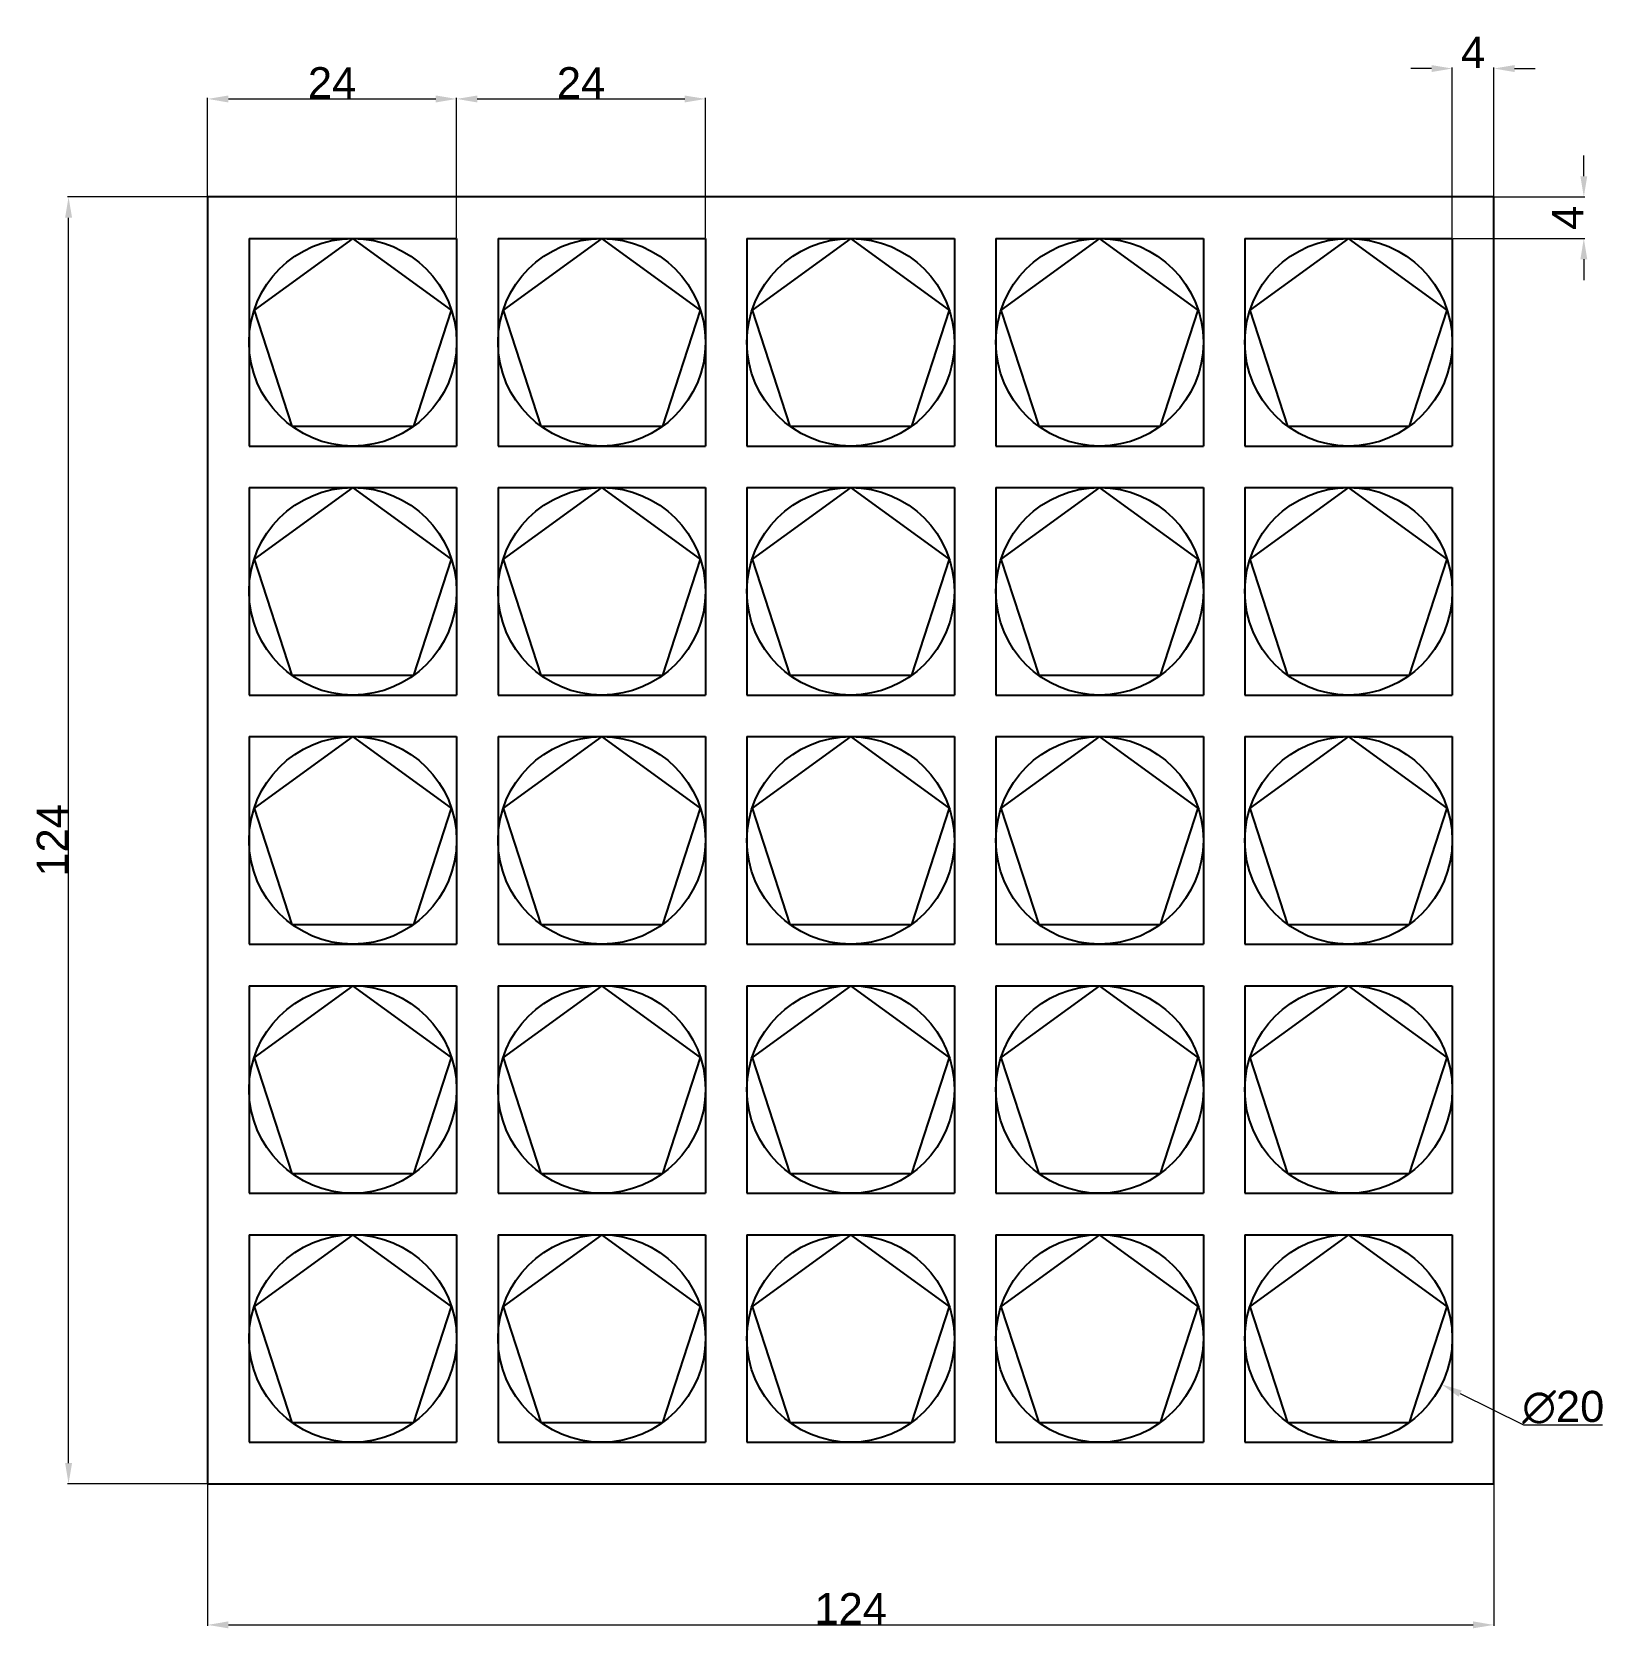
# Model space of a CAD drawing. Header units: millimetres. Extents: x -17 to 135, y -14 to 140.
import ezdxf

# ---------------------------------------------------------------- set-up
doc = ezdxf.new("R2010")
doc.units = ezdxf.units.MM
doc.header["$MEASUREMENT"] = 0
doc.layers.add('AM_5', color=3, linetype='Continuous', lineweight=15)
doc.styles.get("Standard").update_dxf_attribs({"font": 'arial.ttf'})
doc.dimstyles.new('AM_ANSI$0', dxfattribs={"dimtxt": 3, "dimasz": 2, "dimexe": 0.1, "dimexo": 0.05, "dimgap": 0.06, "dimtad": 1, "dimtoh": 1, "dimdec": 3, "dimzin": 9, "dimdsep": 46, "dimtxsty": 'Standard', "dimcen": 0, "dimclrd": 256, "dimclre": 256, "dimclrt": 2, "dimadec": 0, "dimazin": 2, "dimtp": 0.1, "dimtm": 0.1, "dimtfac": 0.71, "dimtdec": 3, "dimtofl": 0, "dimtmove": 0, "dimatfit": 3, "dimfxl": 1, "dimtolj": 1, "dimtzin": 7, "dimlwd": -1, "dimlwe": -1, "dimarcsym": 1})
doc.dimstyles.new('AM_ANSI$3', dxfattribs={"dimtxt": 3, "dimasz": 2, "dimexe": 0.1, "dimexo": 0.05, "dimgap": 0.06, "dimtad": 1, "dimtoh": 1, "dimdec": 3, "dimzin": 9, "dimdsep": 46, "dimtxsty": 'Standard', "dimcen": 0, "dimclrd": 256, "dimclre": 256, "dimclrt": 2, "dimadec": 0, "dimazin": 2, "dimtp": 0.1, "dimtm": 0.1, "dimtfac": 0.71, "dimtdec": 3, "dimtofl": 0, "dimtmove": 0, "dimatfit": 0, "dimfxl": 1, "dimtolj": 1, "dimtzin": 7, "dimlwd": -1, "dimlwe": -1, "dimarcsym": 1})

# ---------------------------------------------------------------- blocks, each defined once
blk = doc.blocks.new('*D12')
at = {"layer": 'AM_5', "transparency": 16777216}
for p, q in [((-0.05, 124), (-13.51, 124)), ((-13.41, 2), (-13.41, 122)), ((-0.05, 0), (-13.51, 0))]:
    blk.add_line(p, q, dxfattribs=at)
for points in [[(-13.74, 122), (-13.07, 122), (-13.41, 124)], [(-13.74, 2), (-13.07, 2), (-13.41, 0)]]:
    blk.add_solid(points, dxfattribs=at)
at = {"layer": 'Defpoints', "color": 0, "transparency": 16777216}
for p in [(-13.41, 124), (0, 124), (0, 0)]:
    blk.add_point(p, dxfattribs=at)
at = {"layer": 'AM_5', "color": 2, "transparency": 16777216, "insert": (-14.97, 62), "char_height": 3, "attachment_point": 5, "rotation": 90}
blk.add_mtext('\\A1;124', dxfattribs=at)
blk = doc.blocks.new('*D13')
at = {"layer": 'AM_5', "transparency": 16777216}
for p, q in [((0, -0.05), (0, -13.7)), ((124, -0.05), (124, -13.7)), ((2, -13.6), (122, -13.6))]:
    blk.add_line(p, q, dxfattribs=at)
for points in [[(2, -13.26), (2, -13.93), (0, -13.6)], [(122, -13.26), (122, -13.93), (124, -13.6)]]:
    blk.add_solid(points, dxfattribs=at)
at = {"layer": 'Defpoints', "color": 0, "transparency": 16777216}
for p in [(0, 0), (124, 0), (124, -13.6)]:
    blk.add_point(p, dxfattribs=at)
at = {"layer": 'AM_5', "color": 2, "transparency": 16777216, "insert": (62, -12.03), "char_height": 3, "attachment_point": 5}
blk.add_mtext('\\A1;124', dxfattribs=at)
blk = doc.blocks.new('*D14')
at = {"layer": 'AM_5', "transparency": 16777216}
for p, q in [((0, 124.05), (0, 133.55)), ((2, 133.45), (22, 133.45)), ((24, 120.05), (24, 133.55))]:
    blk.add_line(p, q, dxfattribs=at)
for points in [[(2, 133.78), (2, 133.11), (0, 133.45)], [(22, 133.78), (22, 133.11), (24, 133.45)]]:
    blk.add_solid(points, dxfattribs=at)
at = {"layer": 'Defpoints', "color": 0, "transparency": 16777216}
for p in [(24, 133.45), (0, 124), (24, 120)]:
    blk.add_point(p, dxfattribs=at)
at = {"layer": 'AM_5', "color": 2, "transparency": 16777216, "insert": (12, 135.01), "char_height": 3, "attachment_point": 5}
blk.add_mtext('\\A1;24 ', dxfattribs=at)
blk = doc.blocks.new('*D15')
at = {"layer": 'AM_5', "transparency": 16777216}
for p, q in [((24, 120.05), (24, 133.55)), ((26, 133.45), (46, 133.45)), ((48, 120.05), (48, 133.55))]:
    blk.add_line(p, q, dxfattribs=at)
for points in [[(26, 133.78), (26, 133.11), (24, 133.45)], [(46, 133.78), (46, 133.11), (48, 133.45)]]:
    blk.add_solid(points, dxfattribs=at)
at = {"layer": 'Defpoints', "color": 0, "transparency": 16777216}
for p in [(48, 133.45), (24, 120), (48, 120)]:
    blk.add_point(p, dxfattribs=at)
at = {"layer": 'AM_5', "color": 2, "transparency": 16777216, "insert": (36, 135.01), "char_height": 3, "attachment_point": 5}
blk.add_mtext('\\A1;24', dxfattribs=at)
blk = doc.blocks.new('*D16')
at = {"layer": 'AM_5', "transparency": 16777216}
for p, q in [((118, 136.38), (116, 136.38)), ((120, 120.05), (120, 136.48)), ((124, 124.05), (124, 136.48)), ((126, 136.38), (128, 136.38))]:
    blk.add_line(p, q, dxfattribs=at)
for points in [[(118, 136.71), (118, 136.04), (120, 136.38)], [(126, 136.71), (126, 136.04), (124, 136.38)]]:
    blk.add_solid(points, dxfattribs=at)
at = {"layer": 'Defpoints', "color": 0, "transparency": 16777216}
for p in [(124, 136.38), (124, 124), (120, 120)]:
    blk.add_point(p, dxfattribs=at)
at = {"layer": 'AM_5', "color": 2, "transparency": 16777216, "insert": (122, 137.94), "char_height": 3, "attachment_point": 5}
blk.add_mtext('\\A1;4', dxfattribs=at)
blk = doc.blocks.new('*D17')
at = {"layer": 'AM_5', "transparency": 16777216}
for p, q in [((132.68, 126), (132.68, 128)), ((124.05, 124), (132.78, 124)), ((120.05, 120), (132.78, 120)), ((132.68, 118), (132.68, 116))]:
    blk.add_line(p, q, dxfattribs=at)
for points in [[(132.35, 126), (133.01, 126), (132.68, 124)], [(132.35, 118), (133.01, 118), (132.68, 120)]]:
    blk.add_solid(points, dxfattribs=at)
at = {"layer": 'Defpoints', "color": 0, "transparency": 16777216}
for p in [(124, 124), (120, 120), (132.68, 120)]:
    blk.add_point(p, dxfattribs=at)
at = {"layer": 'AM_5', "color": 2, "transparency": 16777216, "insert": (131.12, 122), "char_height": 3, "attachment_point": 5, "rotation": 90}
blk.add_mtext('\\A1;4', dxfattribs=at)
blk = doc.blocks.new('*D18')
at = {"layer": 'AM_5', "transparency": 16777216}
for p, q in [((120.76, 8.69), (126.87, 5.68)), ((126.87, 5.68), (134.48, 5.68))]:
    blk.add_line(p, q, dxfattribs=at)
blk.add_solid([(120.91, 8.99), (120.61, 8.39), (118.97, 9.58)], dxfattribs=at)
at = {"layer": 'Defpoints', "color": 0, "transparency": 16777216}
for p in [(101.03, 18.42), (118.97, 9.58)]:
    blk.add_point(p, dxfattribs=at)
at = {"layer": 'AM_5', "color": 2, "transparency": 16777216, "insert": (130.7, 7.36), "char_height": 3, "attachment_point": 5}
blk.add_mtext('\\A1;∅20', dxfattribs=at)

msp = doc.modelspace()

# ---------------------------------------------------------------- linework, layer by layer
for p, q in [((4, 120), (24, 120)), ((4, 120), (4, 100)), ((24, 120), (24, 100)), ((28, 120), (48, 120)), ((28, 120), (28, 100)), ((48, 120), (48, 100)), ((52, 120), (72, 120)), ((52, 120), (52, 100)), ((72, 120), (72, 100)), ((76, 120), (96, 120)), ((76, 120), (76, 100)), ((96, 120), (96, 100)), ((100, 120), (120, 120)), ((100, 120), (100, 100)), ((120, 120), (120, 100)), ((4, 100), (24, 100)), ((28, 100), (48, 100)), ((52, 100), (72, 100)), ((76, 100), (96, 100)), ((100, 100), (120, 100)), ((4, 96), (24, 96)), ((4, 96), (4, 76)), ((24, 96), (24, 76)), ((28, 96), (48, 96)), ((28, 96), (28, 76)), ((48, 96), (48, 76)), ((52, 96), (72, 96)), ((52, 96), (52, 76)), ((72, 96), (72, 76)), ((76, 96), (96, 96)), ((76, 96), (76, 76)), ((96, 96), (96, 76)), ((100, 96), (120, 96)), ((100, 96), (100, 76)), ((120, 96), (120, 76)), ((4, 76), (24, 76)), ((28, 76), (48, 76)), ((52, 76), (72, 76)), ((76, 76), (96, 76)), ((100, 76), (120, 76)), ((4, 72), (24, 72)), ((4, 72), (4, 52)), ((24, 72), (24, 52)), ((28, 72), (48, 72)), ((28, 72), (28, 52)), ((48, 72), (48, 52)), ((52, 72), (72, 72)), ((52, 72), (52, 52)), ((72, 72), (72, 52)), ((76, 72), (96, 72)), ((76, 72), (76, 52)), ((96, 72), (96, 52)), ((100, 72), (120, 72)), ((100, 72), (100, 52)), ((120, 72), (120, 52)), ((4, 52), (24, 52)), ((28, 52), (48, 52)), ((52, 52), (72, 52)), ((76, 52), (96, 52)), ((100, 52), (120, 52)), ((4, 48), (24, 48)), ((4, 48), (4, 28)), ((24, 48), (24, 28)), ((28, 48), (48, 48)), ((28, 48), (28, 28)), ((48, 48), (48, 28)), ((52, 48), (72, 48)), ((52, 48), (52, 28)), ((72, 48), (72, 28)), ((76, 48), (96, 48)), ((76, 48), (76, 28)), ((96, 48), (96, 28)), ((100, 48), (120, 48)), ((100, 48), (100, 28)), ((120, 48), (120, 28)), ((4, 28), (24, 28)), ((28, 28), (48, 28)), ((52, 28), (72, 28)), ((76, 28), (96, 28)), ((100, 28), (120, 28)), ((4, 24), (4, 4)), ((4, 24), (24, 24)), ((24, 24), (24, 4)), ((28, 24), (48, 24)), ((28, 24), (28, 4)), ((48, 24), (48, 4)), ((52, 24), (72, 24)), ((52, 24), (52, 4)), ((72, 24), (72, 4)), ((76, 24), (96, 24)), ((76, 24), (76, 4)), ((96, 24), (96, 4)), ((100, 24), (120, 24)), ((100, 24), (100, 4)), ((120, 24), (120, 4)), ((4, 4), (24, 4)), ((28, 4), (48, 4)), ((52, 4), (72, 4)), ((76, 4), (96, 4)), ((100, 4), (120, 4))]:
    msp.add_line(p, q)
for points in [[(0, 0), (124, 0), (124, 124), (0, 124)], [(14, 120), (4.4894, 113.0902), (8.1221, 101.9098), (19.8779, 101.9098), (23.5106, 113.0902)], [(38, 120), (28.4894, 113.0902), (32.1221, 101.9098), (43.8779, 101.9098), (47.5106, 113.0902)], [(62, 120), (52.4894, 113.0902), (56.1221, 101.9098), (67.8779, 101.9098), (71.5106, 113.0902)], [(86, 120), (76.4894, 113.0902), (80.1221, 101.9098), (91.8779, 101.9098), (95.5106, 113.0902)], [(110, 120), (100.4894, 113.0902), (104.1221, 101.9098), (115.8779, 101.9098), (119.5106, 113.0902)], [(14, 96), (4.4894, 89.0902), (8.1221, 77.9098), (19.8779, 77.9098), (23.5106, 89.0902)], [(38, 96), (28.4894, 89.0902), (32.1221, 77.9098), (43.8779, 77.9098), (47.5106, 89.0902)], [(62, 96), (52.4894, 89.0902), (56.1221, 77.9098), (67.8779, 77.9098), (71.5106, 89.0902)], [(86, 96), (76.4894, 89.0902), (80.1221, 77.9098), (91.8779, 77.9098), (95.5106, 89.0902)], [(110, 96), (100.4894, 89.0902), (104.1221, 77.9098), (115.8779, 77.9098), (119.5106, 89.0902)], [(14, 72), (4.4894, 65.0902), (8.1221, 53.9098), (19.8779, 53.9098), (23.5106, 65.0902)], [(38, 72), (28.4894, 65.0902), (32.1221, 53.9098), (43.8779, 53.9098), (47.5106, 65.0902)], [(62, 72), (52.4894, 65.0902), (56.1221, 53.9098), (67.8779, 53.9098), (71.5106, 65.0902)], [(86, 72), (76.4894, 65.0902), (80.1221, 53.9098), (91.8779, 53.9098), (95.5106, 65.0902)], [(110, 72), (100.4894, 65.0902), (104.1221, 53.9098), (115.8779, 53.9098), (119.5106, 65.0902)], [(14, 48), (4.4894, 41.0902), (8.1221, 29.9098), (19.8779, 29.9098), (23.5106, 41.0902)], [(38, 48), (28.4894, 41.0902), (32.1221, 29.9098), (43.8779, 29.9098), (47.5106, 41.0902)], [(62, 48), (52.4894, 41.0902), (56.1221, 29.9098), (67.8779, 29.9098), (71.5106, 41.0902)], [(86, 48), (76.4894, 41.0902), (80.1221, 29.9098), (91.8779, 29.9098), (95.5106, 41.0902)], [(110, 48), (100.4894, 41.0902), (104.1221, 29.9098), (115.8779, 29.9098), (119.5106, 41.0902)], [(14, 24), (4.4894, 17.0902), (8.1221, 5.9098), (19.8779, 5.9098), (23.5106, 17.0902)], [(38, 24), (28.4894, 17.0902), (32.1221, 5.9098), (43.8779, 5.9098), (47.5106, 17.0902)], [(62, 24), (52.4894, 17.0902), (56.1221, 5.9098), (67.8779, 5.9098), (71.5106, 17.0902)], [(86, 24), (76.4894, 17.0902), (80.1221, 5.9098), (91.8779, 5.9098), (95.5106, 17.0902)], [(110, 24), (100.4894, 17.0902), (104.1221, 5.9098), (115.8779, 5.9098), (119.5106, 17.0902)]]:
    msp.add_lwpolyline(points, close=True)
for centre in [(14, 110), (38, 110), (62, 110), (86, 110), (110, 110), (14, 86), (38, 86), (62, 86), (86, 86), (110, 86), (14, 62), (38, 62), (62, 62), (86, 62), (110, 62), (14, 38), (38, 38), (62, 38), (86, 38), (110, 38), (14, 14), (38, 14), (62, 14), (86, 14), (110, 14)]:
    msp.add_circle(centre, 10)

# ---------------------------------------------------------------- dimensions: what is measured, and where the dimension line sits
at = {"layer": 'AM_5'}
for base, p1, p2, picture, middle in [((124, 136.376), (120, 120), (124, 124), '*D16', (122, 137.936)), ((48, 133.4483), (24, 120), (48, 120), '*D15', (36, 135.0144))]:
    dim = msp.add_linear_dim(base=base, p1=p1, p2=p2, dimstyle='AM_ANSI$0', dxfattribs=at)
    dim.commit()
    dim.dimension.update_dxf_attribs({"geometry": picture, "text_midpoint": middle})
dim = msp.add_linear_dim(base=(24, 133.4483), p1=(0, 124), p2=(24, 120), angle=0, text='<> ', dimstyle='AM_ANSI$0', override={"dimpost": ''}, dxfattribs=at)
dim.commit()
dim.dimension.update_dxf_attribs({"geometry": '*D14', "text_midpoint": (12, 135.0144)})
for base, p1, p2, angle, picture, middle in [((132.6801, 120), (124, 124), (120, 120), 90, '*D17', (131.1201, 122)), ((124, -13.5964), (0, 0), (124, 0), 0, '*D13', (62, -12.0303))]:
    dim = msp.add_linear_dim(base=base, p1=p1, p2=p2, angle=angle, dimstyle='AM_ANSI$0', dxfattribs=at)
    dim.commit()
    dim.dimension.update_dxf_attribs({"geometry": picture, "text_midpoint": middle})
dim = msp.add_linear_dim(base=(-13.4053, 124), p1=(0, 0), p2=(0, 124), angle=90, dimstyle='AM_ANSI$0', override={"dimpost": ''}, dxfattribs=at)
dim.commit()
dim.dimension.update_dxf_attribs({"geometry": '*D12', "text_midpoint": (-14.9715, 62)})
dim = msp.add_diameter_dim_2p(p1=(101.032, 18.4244), p2=(118.968, 9.5756), dimstyle='AM_ANSI$3', dxfattribs=at)
dim.commit()
dim.dimension.update_dxf_attribs({"geometry": '*D18', "text_midpoint": (130.7008, 5.6795), "dimtype": 163})

doc.saveas('drawing.dxf')
